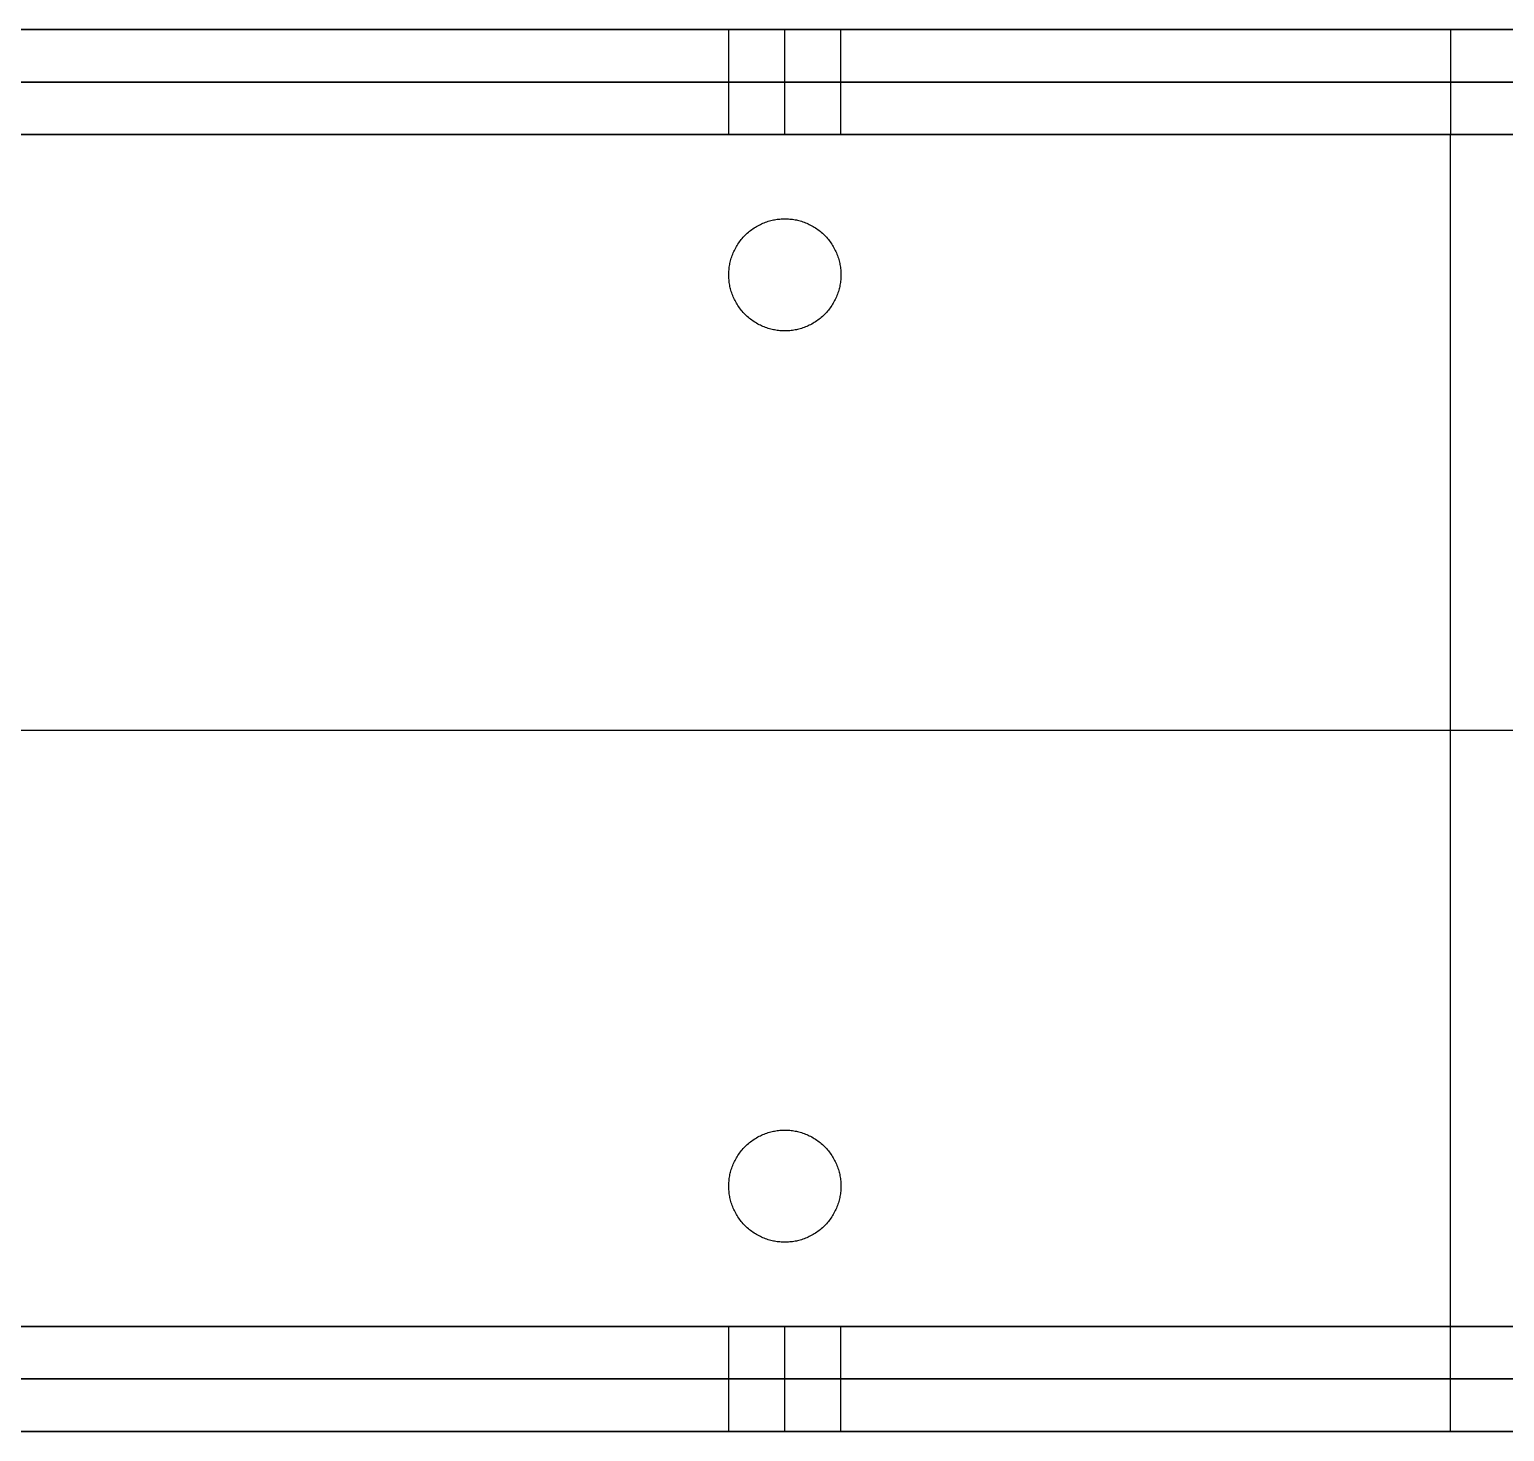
# Model space of a CAD drawing. Header units: millimetres. Extents: x -232 to 139, y -100 to 100.
# Drawn here: x -104.63 to -62.54, y -20 to 20 of the extents above; entities that cross this region are included whole.
import ezdxf

# ---------------------------------------------------------------- set-up
doc = ezdxf.new("R2010")
doc.units = ezdxf.units.MM
doc.header["$MEASUREMENT"] = 0
doc.layers.add('body', color=30, linetype='Continuous', true_color=0xff8000)

msp = doc.modelspace()

# ---------------------------------------------------------------- linework, layer by layer
at = {"layer": 'body'}
for p, q in [((-114.074, 20, 238.11), (-14.074, 20, 238.11)), ((-64.074, 20, 218.11), (-64.074, 20, 258.11)), ((-114.074, 17, 238.11), (-14.074, 17, 238.11)), ((-64.074, 17, 218.11), (-64.074, 17, 258.11)), ((-64.074, -17, 221.11), (-64.074, 17, 221.11)), ((-64.074, -17, 218.11), (-64.074, 17, 218.11)), ((-14.074, 0, 221.11), (-114.074, 0, 221.11)), ((-14.074, 0, 218.11), (-114.074, 0, 218.11)), ((-14.074, -17, 238.11), (-114.074, -17, 238.11)), ((-64.074, -17, 218.11), (-64.074, -17, 258.11)), ((-14.074, -20, 238.11), (-114.074, -20, 238.11)), ((-64.074, -20, 218.11), (-64.074, -20, 258.11))]:
    msp.add_line(p, q, dxfattribs=at)
for points in [[(-114.074, 20, 218.11), (-64.074, 20, 218.11), (-14.074, 20, 218.11)], [(-14.074, 20, 258.11), (-64.074, 20, 258.11), (-114.074, 20, 258.11)], [(-84.674, 17, 225.11), (-84.674, 18.5, 225.11), (-84.674, 20, 225.11)], [(-84.674, 17, 251.11), (-84.674, 18.5, 251.11), (-84.674, 20, 251.11)], [(-83.074, 17, 226.71), (-83.074, 18.5, 226.71), (-83.074, 20, 226.71)], [(-83.074, 17, 249.51), (-83.074, 18.5, 249.51), (-83.074, 20, 249.51)], [(-83.074, 17, 223.51), (-83.074, 18.5, 223.51), (-83.074, 20, 223.51)], [(-83.074, 17, 252.71), (-83.074, 18.5, 252.71), (-83.074, 20, 252.71)], [(-81.474, 17, 225.11), (-81.474, 18.5, 225.11), (-81.474, 20, 225.11)], [(-81.474, 17, 251.11), (-81.474, 18.5, 251.11), (-81.474, 20, 251.11)], [(-64.074, 20, 218.11), (-64.074, 18.5, 218.11), (-64.074, 17, 218.11)], [(-64.074, 20, 258.11), (-64.074, 18.5, 258.11), (-64.074, 17, 258.11)], [(-114.074, 18.5, 218.11), (-64.074, 18.5, 218.11), (-14.074, 18.5, 218.11)], [(-14.074, 18.5, 258.11), (-64.074, 18.5, 258.11), (-114.074, 18.5, 258.11)], [(-114.074, 17, 218.11), (-64.074, 17, 218.11), (-14.074, 17, 218.11)], [(-14.074, 17, 258.11), (-64.074, 17, 258.11), (-114.074, 17, 258.11)], [(-114.074, 17, 221.11), (-64.074, 17, 221.11), (-14.074, 17, 221.11)], [(-114.074, 17, 218.11), (-64.074, 17, 218.11), (-14.074, 17, 218.11)], [(-114.074, 17, 219.61), (-64.074, 17, 219.61), (-14.074, 17, 219.61)], [(-64.074, 17, 221.11), (-64.074, 17, 219.61), (-64.074, 17, 218.11)], [(-83.074, 14.6, 221.11), (-83.074, 14.6, 219.61), (-83.074, 14.6, 218.11)], [(-84.674, 13, 221.11), (-84.674, 13, 219.61), (-84.674, 13, 218.11)], [(-81.474, 13, 221.11), (-81.474, 13, 219.61), (-81.474, 13, 218.11)], [(-83.074, 11.4, 221.11), (-83.074, 11.4, 219.61), (-83.074, 11.4, 218.11)], [(-83.074, -11.4, 221.11), (-83.074, -11.4, 219.61), (-83.074, -11.4, 218.11)], [(-84.674, -13, 221.11), (-84.674, -13, 219.61), (-84.674, -13, 218.11)], [(-81.474, -13, 221.11), (-81.474, -13, 219.61), (-81.474, -13, 218.11)], [(-83.074, -14.6, 221.11), (-83.074, -14.6, 219.61), (-83.074, -14.6, 218.11)], [(-114.074, -17, 258.11), (-64.074, -17, 258.11), (-14.074, -17, 258.11)], [(-14.074, -17, 218.11), (-64.074, -17, 218.11), (-114.074, -17, 218.11)], [(-14.074, -17, 221.11), (-64.074, -17, 221.11), (-114.074, -17, 221.11)], [(-14.074, -17, 218.11), (-64.074, -17, 218.11), (-114.074, -17, 218.11)], [(-14.074, -17, 219.61), (-64.074, -17, 219.61), (-114.074, -17, 219.61)], [(-84.674, -20, 225.11), (-84.674, -18.5, 225.11), (-84.674, -17, 225.11)], [(-84.674, -20, 251.11), (-84.674, -18.5, 251.11), (-84.674, -17, 251.11)], [(-83.074, -20, 249.51), (-83.074, -18.5, 249.51), (-83.074, -17, 249.51)], [(-83.074, -20, 226.71), (-83.074, -18.5, 226.71), (-83.074, -17, 226.71)], [(-83.074, -20, 223.51), (-83.074, -18.5, 223.51), (-83.074, -17, 223.51)], [(-83.074, -20, 252.71), (-83.074, -18.5, 252.71), (-83.074, -17, 252.71)], [(-81.474, -20, 225.11), (-81.474, -18.5, 225.11), (-81.474, -17, 225.11)], [(-81.474, -20, 251.11), (-81.474, -18.5, 251.11), (-81.474, -17, 251.11)], [(-64.074, -20, 258.11), (-64.074, -18.5, 258.11), (-64.074, -17, 258.11)], [(-64.074, -20, 218.11), (-64.074, -18.5, 218.11), (-64.074, -17, 218.11)], [(-64.074, -17, 221.11), (-64.074, -17, 219.61), (-64.074, -17, 218.11)], [(-114.074, -18.5, 258.11), (-64.074, -18.5, 258.11), (-14.074, -18.5, 258.11)], [(-14.074, -18.5, 218.11), (-64.074, -18.5, 218.11), (-114.074, -18.5, 218.11)], [(-114.074, -20, 258.11), (-64.074, -20, 258.11), (-14.074, -20, 258.11)], [(-14.074, -20, 218.11), (-64.074, -20, 218.11), (-114.074, -20, 218.11)]]:
    msp.add_open_spline(points, degree=2, dxfattribs=at)
at = {"layer": 'body', "extrusion": (-2.22045e-15, 1, 0)}
msp.add_rational_spline([(-83.074, 20, 226.71), (-81.474, 20, 226.71), (-81.474, 20, 225.11), (-81.474, 20, 223.51), (-83.074, 20, 223.51), (-84.674, 20, 223.51), (-84.674, 20, 225.11), (-84.674, 20, 226.71), (-83.074, 20, 226.71)], [0.999999860338, 0.707106851018, 1, 0.707106781187, 1, 0.707106781187, 1, 0.707106851018, 0.999999860338], degree=2, knots=[-10.053096, -10.053096, -10.053096, -7.539823, -7.539823, -5.026548, -5.026548, -2.513274, -2.513274, 0, 0, 0], dxfattribs=at)
at = {"layer": 'body', "extrusion": (-5.55111e-16, 1, -1.11022e-15)}
msp.add_rational_spline([(-83.074, 20, 249.51), (-84.674, 20, 249.51), (-84.674, 20, 251.11), (-84.674, 20, 252.71), (-83.074, 20, 252.71), (-81.474, 20, 252.71), (-81.474, 20, 251.11), (-81.474, 20, 249.51), (-83.074, 20, 249.51)], [1, 0.707106781187, 1, 0.707106781187, 1, 0.707106781187, 1, 0.707106851018, 0.999999860338], degree=2, knots=[0, 0, 0, 2.513274, 2.513274, 5.026549, 5.026549, 7.539823, 7.539823, 10.053096, 10.053096, 10.053096], dxfattribs=at)
at = {"layer": 'body', "extrusion": (-1.11022e-14, 1, 4.44089e-15)}
msp.add_rational_spline([(-83.074, 17, 226.71), (-81.474, 17, 226.71), (-81.474, 17, 225.11), (-81.474, 17, 223.51), (-83.074, 17, 223.51), (-84.674, 17, 223.51), (-84.674, 17, 225.11), (-84.674, 17, 226.71), (-83.074, 17, 226.71)], [0.999999860338, 0.707106851018, 1, 0.707106781187, 1, 0.707106781187, 1, 0.707106851018, 0.999999860338], degree=2, knots=[-10.053096, -10.053096, -10.053096, -7.539823, -7.539823, -5.026548, -5.026548, -2.513274, -2.513274, 0, 0, 0], dxfattribs=at)
at = {"layer": 'body', "extrusion": (0, 1, 0)}
msp.add_rational_spline([(-83.074, 17, 249.51), (-84.674, 17, 249.51), (-84.674, 17, 251.11), (-84.674, 17, 252.71), (-83.074, 17, 252.71), (-81.474, 17, 252.71), (-81.474, 17, 251.11), (-81.474, 17, 249.51), (-83.074, 17, 249.51)], [1, 0.707106781187, 1, 0.707106781187, 1, 0.707106781187, 1, 0.707106851018, 0.999999860338], degree=2, knots=[0, 0, 0, 2.513274, 2.513274, 5.026549, 5.026549, 7.539823, 7.539823, 10.053096, 10.053096, 10.053096], dxfattribs=at)
at = {"layer": 'body'}
for points, weights in [([(-84.674, 13, 221.11), (-84.674, 11.4, 221.11), (-83.074, 11.4, 221.11), (-81.474, 11.4, 221.11), (-81.474, 13, 221.11), (-81.474, 14.6, 221.11), (-83.074, 14.6, 221.11), (-84.674, 14.6, 221.11), (-84.674, 13, 221.11)], [1, 0.707106781187, 1, 0.707106781187, 1, 0.707106781187, 1, 0.707106781187, 1]), ([(-84.674, 13, 218.11), (-84.674, 11.4, 218.11), (-83.074, 11.4, 218.11), (-81.474, 11.4, 218.11), (-81.474, 13, 218.11), (-81.474, 14.6, 218.11), (-83.074, 14.6, 218.11), (-84.674, 14.6, 218.11), (-84.674, 13, 218.11)], [1, 0.707106781187, 1, 0.707106781187, 1, 0.707106781187, 1, 0.707106781187, 1]), ([(-84.674, -13, 221.11), (-84.674, -14.6, 221.11), (-83.074, -14.6, 221.11), (-81.474, -14.6, 221.11), (-81.474, -13, 221.11), (-81.474, -11.4, 221.11), (-83.074, -11.4, 221.11), (-84.674, -11.4, 221.11), (-84.674, -13, 221.11)], [0.999999860338, 0.707106851018, 1, 0.707106781187, 1, 0.707106781187, 1, 0.707106781187, 1]), ([(-84.674, -13, 218.11), (-84.674, -14.6, 218.11), (-83.074, -14.6, 218.11), (-81.474, -14.6, 218.11), (-81.474, -13, 218.11), (-81.474, -11.4, 218.11), (-83.074, -11.4, 218.11), (-84.674, -11.4, 218.11), (-84.674, -13, 218.11)], [1, 0.707106781187, 1, 0.707106781187, 1, 0.707106781187, 1, 0.707106781187, 1])]:
    msp.add_rational_spline(points, weights, degree=2, knots=[0, 0, 0, 2.513274, 2.513274, 5.026548, 5.026548, 7.539822, 7.539822, 10.053096, 10.053096, 10.053096], dxfattribs=at)
at = {"layer": 'body', "extrusion": (-4.44089e-15, 1, 3.94431e-29)}
msp.add_rational_spline([(-83.074, -17, 226.71), (-84.674, -17, 226.71), (-84.674, -17, 225.11), (-84.674, -17, 223.51), (-83.074, -17, 223.51), (-81.474, -17, 223.51), (-81.474, -17, 225.11), (-81.474, -17, 226.71), (-83.074, -17, 226.71)], [0.999999860338, 0.707106851018, 1, 0.707106781187, 1, 0.707106781187, 1, 0.707106851018, 0.999999860338], degree=2, knots=[0, 0, 0, 2.513274, 2.513274, 5.026548, 5.026548, 7.539823, 7.539823, 10.053096, 10.053096, 10.053096], dxfattribs=at)
at = {"layer": 'body', "extrusion": (5.55112e-15, -1, 0)}
msp.add_rational_spline([(-83.074, -17, 249.51), (-81.474, -17, 249.51), (-81.474, -17, 251.11), (-81.474, -17, 252.71), (-83.074, -17, 252.71), (-84.674, -17, 252.71), (-84.674, -17, 251.11), (-84.674, -17, 249.51), (-83.074, -17, 249.51)], [1, 0.707106781187, 1, 0.707106781187, 1, 0.707106781187, 1, 0.707106851018, 0.999999860338], degree=2, knots=[-10.053096, -10.053096, -10.053096, -7.539822, -7.539822, -5.026548, -5.026548, -2.513274, -2.513274, 0, 0, 0], dxfattribs=at)
at = {"layer": 'body', "extrusion": (0, -1, 1.11022e-15)}
msp.add_rational_spline([(-83.074, -17, 226.71), (-81.474, -17, 226.71), (-81.474, -17, 225.11), (-81.474, -17, 223.51), (-83.074, -17, 223.51), (-84.674, -17, 223.51), (-84.674, -17, 225.11), (-84.674, -17, 226.71), (-83.074, -17, 226.71)], [1, 0.707106781187, 1, 0.707106781187, 1, 0.707106781187, 1, 0.707106781187, 1], degree=2, knots=[-10.053096, -10.053096, -10.053096, -7.539822, -7.539822, -5.026548, -5.026548, -2.513274, -2.513274, 0, 0, 0], dxfattribs=at)
at = {"layer": 'body', "extrusion": (-3.88578e-15, 1, 1.11022e-15)}
msp.add_rational_spline([(-83.074, -20, 226.71), (-84.674, -20, 226.71), (-84.674, -20, 225.11), (-84.674, -20, 223.51), (-83.074, -20, 223.51), (-81.474, -20, 223.51), (-81.474, -20, 225.11), (-81.474, -20, 226.71), (-83.074, -20, 226.71)], [0.999999860338, 0.707106851018, 1, 0.707106781187, 1, 0.707106781187, 1, 0.707106851018, 0.999999860338], degree=2, knots=[0, 0, 0, 2.513274, 2.513274, 5.026548, 5.026548, 7.539823, 7.539823, 10.053096, 10.053096, 10.053096], dxfattribs=at)
at = {"layer": 'body', "extrusion": (-1.11022e-15, -1, -6.10623e-15)}
msp.add_rational_spline([(-83.074, -20, 249.51), (-81.474, -20, 249.51), (-81.474, -20, 251.11), (-81.474, -20, 252.71), (-83.074, -20, 252.71), (-84.674, -20, 252.71), (-84.674, -20, 251.11), (-84.674, -20, 249.51), (-83.074, -20, 249.51)], [1, 0.707106781187, 1, 0.707106781187, 1, 0.707106781187, 1, 0.707106851018, 0.999999860338], degree=2, knots=[-10.053096, -10.053096, -10.053096, -7.539822, -7.539822, -5.026548, -5.026548, -2.513274, -2.513274, 0, 0, 0], dxfattribs=at)

doc.saveas('drawing.dxf')
